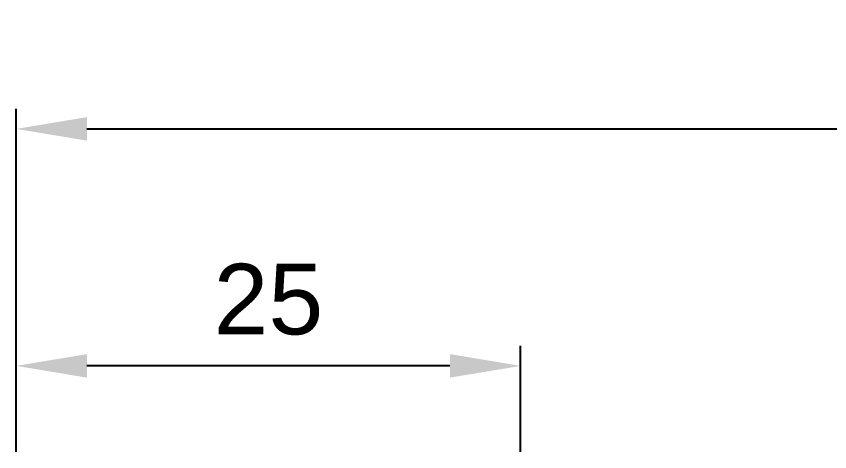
# Model space of a CAD drawing. Header units: millimetres. Extents: x 2729 to 3323, y 1345 to 1799.
# Drawn here: x 2975.13 to 3015.45, y 1672.41 to 1694.01 of the extents above; entities that cross this region are included whole.
import ezdxf

# ---------------------------------------------------------------- set-up
doc = ezdxf.new("R2010")
doc.units = ezdxf.units.MM
doc.header["$LTSCALE"] = 0.5
doc.layers.add('AM_5', color=3, linetype='Continuous', lineweight=25)
doc.styles.get("Standard").update_dxf_attribs({"font": 'arial.ttf'})
doc.dimstyles.new('AM_ISO$0', dxfattribs={"dimtxt": 3.5, "dimasz": 3.5, "dimexe": 1, "dimexo": 1, "dimgap": 1.5, "dimtad": 1, "dimdsep": 46, "dimtxsty": 'Standard', "dimcen": 0, "dimclrd": 256, "dimclre": 256, "dimclrt": 2, "dimadec": 0, "dimazin": 2, "dimtp": 0.1, "dimtm": 0.1, "dimtfac": 0.71, "dimtdec": 3, "dimtmove": 0, "dimatfit": 3, "dimfxl": 1, "dimlwd": -1, "dimlwe": -1, "dimarcsym": 1})

# ---------------------------------------------------------------- blocks, each defined once
blk = doc.blocks.new('*D86')
at = {"layer": 'AM_5', "linetype": 'ByBlock', "transparency": 16777216}
for p, q in [((2975.128, 1672.417), (2975.128, 1689.426)), ((3109.128, 1669.417), (3109.128, 1689.426)), ((2978.628, 1688.426), (3105.628, 1688.426))]:
    blk.add_line(p, q, dxfattribs=at)
at = {"layer": 'AM_5', "transparency": 16777216}
for points in [[(2978.628, 1689.009), (2978.628, 1687.843), (2975.128, 1688.426)], [(3105.628, 1689.009), (3105.628, 1687.843), (3109.128, 1688.426)]]:
    blk.add_solid(points, dxfattribs=at)
at = {"layer": 'Defpoints', "color": 0, "transparency": 16777216}
for p in [(3109.128, 1688.426), (2975.128, 1671.417), (3109.128, 1668.417)]:
    blk.add_point(p, dxfattribs=at)
at = {"layer": 'AM_5', "color": 2, "transparency": 16777216, "insert": (3042.063, 1691.714), "char_height": 3.5, "attachment_point": 5}
blk.add_mtext('134', dxfattribs=at)
blk = doc.blocks.new('*D88')
at = {"layer": 'AM_5', "linetype": 'ByBlock', "transparency": 16777216}
for p, q in [((2975.128, 1672.417), (2975.128, 1677.672)), ((3000.128, 1672.417), (3000.128, 1677.672)), ((2996.628, 1676.672), (2978.628, 1676.672))]:
    blk.add_line(p, q, dxfattribs=at)
at = {"layer": 'AM_5', "transparency": 16777216}
for points in [[(2978.628, 1677.255), (2978.628, 1676.089), (2975.128, 1676.672)], [(2996.628, 1677.255), (2996.628, 1676.089), (3000.128, 1676.672)]]:
    blk.add_solid(points, dxfattribs=at)
at = {"layer": 'Defpoints', "color": 0, "transparency": 16777216}
for p in [(2975.128, 1676.672), (2975.128, 1671.417), (3000.128, 1671.417)]:
    blk.add_point(p, dxfattribs=at)
at = {"layer": 'AM_5', "color": 2, "transparency": 16777216, "insert": (2987.628, 1679.959), "char_height": 3.5, "attachment_point": 5}
blk.add_mtext('25', dxfattribs=at)

msp = doc.modelspace()

# ---------------------------------------------------------------- dimensions: what is measured, and where the dimension line sits
at = {"layer": 'AM_5'}
dim = msp.add_linear_dim(base=(3109.128, 1688.426), p1=(2975.128, 1671.417), p2=(3109.128, 1668.417), dimstyle='AM_ISO$0', dxfattribs=at)
dim.commit()
dim.dimension.update_dxf_attribs({"geometry": '*D86', "text_midpoint": (3042.063, 1688.426), "dimtype": 160})
dim = msp.add_linear_dim(base=(2975.128, 1676.672), p1=(3000.128, 1671.417), p2=(2975.128, 1671.417), dimstyle='AM_ISO$0', override={"dimpost": ''}, dxfattribs=at)
dim.commit()
dim.dimension.update_dxf_attribs({"geometry": '*D88', "text_midpoint": (2987.628, 1679.959)})

doc.saveas('drawing.dxf')
